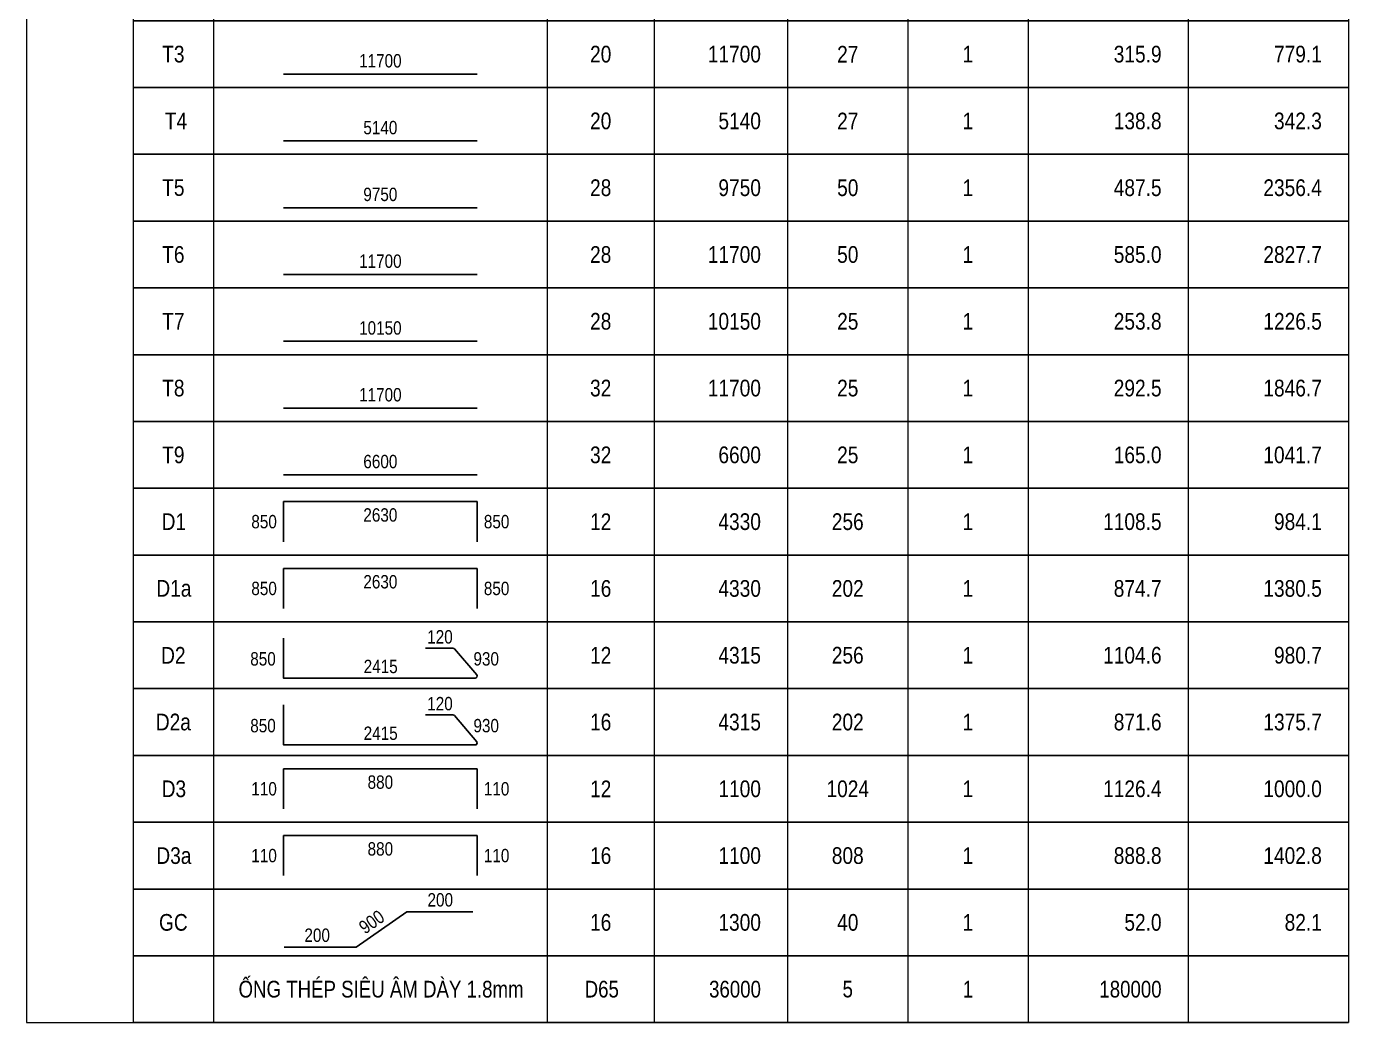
# Model space of a CAD drawing. Header units: millimetres. Extents: x -143483 to 1166745, y -1448440 to -1202244.
# Drawn here: x 504486 to 520986, y -1436407 to -1423979 of the extents above; entities that cross this region are included whole.
import ezdxf
from ezdxf.enums import TextEntityAlignment as Align

# ---------------------------------------------------------------- set-up
doc = ezdxf.new("R2010")
doc.units = ezdxf.units.MM
doc.header["$LTSCALE"] = 30
doc.layers.get('0').update_dxf_attribs({"lineweight": 9})
for name, color, linetype in [('ccu11-Text', 31, 'Continuous'), ('ccu11-Thep', 4, 'Continuous'), ('ccu12-Dai', 6, 'Continuous'), ('ccu12-Manh', 8, 'Continuous'), ('TEXT', 31, 'Continuous'), ('THEP', 4, 'Continuous')]:
    doc.layers.add(name, color=color, linetype=linetype)
doc.styles.add('Arial Narrow', font='ARIALN.TTF')
doc.styles.add('ccu11_simli', font='vnsimli.shx', dxfattribs={"width": 0.8})
doc.styles.add('ccu12-Arial', font='arial_0.ttf', dxfattribs={"width": 0.8})
doc.styles.add('ROMANS', font='arial_0.ttf', dxfattribs={"width": 0.8})

# ---------------------------------------------------------------- blocks, each defined once
blk = doc.blocks.new('TK_0')
at = {"layer": 'TEXT', "style": 'ROMANS', "width": 0.8}
for tag, p in [('SH', (600, -500)), ('DK', (7000, -500)), ('SL', (10700, -500)), ('SCK', (12500, -500))]:
    blk.add_attdef(tag, text='', height=250, dxfattribs=at).set_placement(p, align=Align.MIDDLE)
for tag, p in [('L', (9400, -500)), ('LA', (15400, -500)), ('KL', (17800, -500))]:
    blk.add_attdef(tag, text='', height=250, dxfattribs=at).set_placement(p, align=Align.MIDDLE_RIGHT)
blk = doc.blocks.new('*U4427')
at = {"layer": 'ccu12-Manh'}
blk.add_line((-7583, 0), (7583, 0), dxfattribs=at)
blk = doc.blocks.new('*U4428')
at = {"color": 0, "linetype": 'ByBlock', "lineweight": -2, "transparency": 16777216}
for p in [(0, 0), (0, -833), (0, -1667), (0, -2500), (0, -3333), (0, -4167), (0, -5000), (0, -5833), (0, -6667), (0, -7500), (0, -8333), (0, -9167), (0, -10000), (0, -10833), (0, -11667), (0, -12500), (0, -13333), (0, -14167), (0, -15000), (0, -15833), (0, -16667), (0, -17500), (0, -18333), (0, -19167), (0, -20000), (0, -20833), (0, -21667), (0, -22500), (0, -23333)]:
    blk.add_blockref('*U4427', p, dxfattribs=at)
blk = doc.blocks.new('TK_1')
at = {"layer": 'THEP'}
blk.add_lwpolyline([(2250, -800), (5150, -800)], dxfattribs=at)
at = {"layer": 'TEXT', "style": 'ROMANS', "width": 0.8}
for tag, p in [('SH', (600, -500)), ('DK', (7000, -500)), ('SL', (10700, -500)), ('SCK', (12500, -500))]:
    blk.add_attdef(tag, text='', height=250, dxfattribs=at).set_placement(p, align=Align.MIDDLE)
for tag, p in [('L', (9400, -500)), ('LA', (15400, -500)), ('KL', (17800, -500))]:
    blk.add_attdef(tag, text='', height=250, dxfattribs=at).set_placement(p, align=Align.MIDDLE_RIGHT)
blk.add_attdef('L1', text='', height=200, dxfattribs=at).set_placement((3700, -700), align=Align.CENTER)
blk = doc.blocks.new('TK_3')
at = {"layer": 'THEP'}
for p, q in [((2250, -200), (2250, -800)), ((5150, -200), (5150, -800))]:
    blk.add_line(p, q, dxfattribs=at)
blk.add_lwpolyline([(2250, -200), (5150, -200)], dxfattribs=at)
at = {"layer": 'TEXT', "style": 'ccu11_simli', "width": 0.8}
for tag, p in [('SH', (608, -500)), ('DK', (7000, -500)), ('SL', (10700, -500)), ('SCK', (12500, -500))]:
    blk.add_attdef(tag, text='', height=250, dxfattribs=at).set_placement(p, align=Align.MIDDLE)
blk.add_attdef('L2', text='', height=200, dxfattribs=at).set_placement((3700, -300), align=Align.TOP_CENTER)
for tag, height, p in [('L', 250, (9400, -500)), ('LA', 250, (15400, -500)), ('KL', 250, (17800, -500)), ('L1', 200, (2150, -500))]:
    blk.add_attdef(tag, text='', height=height, dxfattribs=at).set_placement(p, align=Align.MIDDLE_RIGHT)
blk.add_attdef('L3', text='', height=200, dxfattribs=at).set_placement((5250, -500), align=Align.MIDDLE_LEFT)

msp = doc.modelspace()

# ---------------------------------------------------------------- linework, layer by layer
for p, q in [((504485.63, -1412240.62), (504485.63, -1436407.28)), ((505818.97, -1412240.62), (505818.97, -1436407.28)), ((506818.97, -1412240.62), (506818.97, -1436407.28)), ((510985.63, -1412240.62), (510985.63, -1436407.28)), ((512318.97, -1412240.62), (512318.97, -1436407.28)), ((513985.63, -1412240.62), (513985.63, -1436407.28)), ((515485.63, -1412240.62), (515485.63, -1436407.28)), ((516985.63, -1412240.62), (516985.63, -1436407.28)), ((518985.63, -1412240.62), (518985.63, -1436407.28)), ((520985.63, -1412240.62), (520985.63, -1436407.28)), ((504485.63, -1436407.28), (505818.97, -1436407.28))]:
    msp.add_line(p, q)
at = {"layer": 'ccu11-Thep', "ltscale": 3000, "flags": 128}
for points in [[(509465.32, -1431736.08), (509808.85, -1431736.08, -0.21968107), (509827.87, -1431744.86), (510104.66, -1432069.62, -0.63977293), (510085.63, -1432110.84), (508902.3, -1432110.84), (507693.97, -1432110.84), (507693.97, -1431610.84)], [(509465.32, -1432569.41), (509808.85, -1432569.41, -0.21968107), (509827.87, -1432578.2), (510104.66, -1432902.96, -0.63977293), (510085.63, -1432944.17), (508902.3, -1432944.17), (507693.97, -1432944.17), (507693.97, -1432444.17)]]:
    msp.add_lwpolyline(points, format="xyb", dxfattribs=at)
msp.add_lwpolyline([(507701.06, -1435466.35), (508602.6, -1435466.35), (509233.75, -1435024.65), (510056.51, -1435024.65)], dxfattribs=at)

# ---------------------------------------------------------------- block references
msp.add_blockref('*U4428', (513402.3, -1413073.95))
at = {"ltscale": 0.2}
ref = msp.add_blockref('TK_0', (505818.97, -1431407.28), dxfattribs=dict(at, xscale=0.833333338333486, yscale=0.833333338333486, zscale=0.833333338333486))
ref.add_attrib('SH', 'D2', dxfattribs={"layer": 'TEXT', "color": 1, "ltscale": 0.2, "height": 208.333, "style": 'Arial Narrow'}).set_placement((506318.97, -1431823.95), align=Align.MIDDLE)
ref.add_attrib('DK', '12', dxfattribs={"layer": 'TEXT', "color": 1, "ltscale": 0.2, "height": 208.333, "style": 'Arial Narrow'}).set_placement((511652.3, -1431823.95), align=Align.MIDDLE)
ref.add_attrib('L', '4315', dxfattribs={"layer": 'TEXT', "ltscale": 0.2, "height": 208.333, "style": 'Arial Narrow'}).set_placement((513652.3, -1431823.95), align=Align.MIDDLE_RIGHT)
ref.add_attrib('SL', '256', dxfattribs={"layer": 'TEXT', "color": 1, "ltscale": 0.2, "height": 208.333, "style": 'Arial Narrow'}).set_placement((514735.63, -1431823.95), align=Align.MIDDLE)
ref.add_attrib('SCK', '1', dxfattribs={"layer": 'TEXT', "color": 1, "ltscale": 0.2, "height": 208.33, "style": 'Arial Narrow'}).set_placement((516235.63, -1431823.95), align=Align.MIDDLE)
ref.add_attrib('LA', '1104.6', dxfattribs={"layer": 'TEXT', "ltscale": 0.2, "height": 208.333, "style": 'Arial Narrow'}).set_placement((518652.3, -1431823.95), align=Align.MIDDLE_RIGHT)
ref.add_attrib('KL', '980.7', dxfattribs={"layer": 'TEXT', "ltscale": 0.2, "height": 208.333, "style": 'Arial Narrow'}).set_placement((520652.3, -1431823.95), align=Align.MIDDLE_RIGHT)
ref = msp.add_blockref('TK_0', (505818.97, -1432240.62), dxfattribs=dict(at, xscale=0.833333338333486, yscale=0.833333338333486, zscale=0.833333338333486))
ref.add_attrib('SH', 'D2a', dxfattribs={"layer": 'TEXT', "color": 1, "ltscale": 0.2, "height": 208.333, "style": 'Arial Narrow'}).set_placement((506318.97, -1432657.28), align=Align.MIDDLE)
ref.add_attrib('DK', '16', dxfattribs={"layer": 'TEXT', "color": 1, "ltscale": 0.2, "height": 208.333, "style": 'Arial Narrow'}).set_placement((511652.3, -1432657.28), align=Align.MIDDLE)
ref.add_attrib('L', '4315', dxfattribs={"layer": 'TEXT', "ltscale": 0.2, "height": 208.333, "style": 'Arial Narrow'}).set_placement((513652.3, -1432657.28), align=Align.MIDDLE_RIGHT)
ref.add_attrib('SL', '202', dxfattribs={"layer": 'TEXT', "color": 1, "ltscale": 0.2, "height": 208.333, "style": 'Arial Narrow'}).set_placement((514735.63, -1432657.28), align=Align.MIDDLE)
ref.add_attrib('SCK', '1', dxfattribs={"layer": 'TEXT', "color": 1, "ltscale": 0.2, "height": 208.33, "style": 'Arial Narrow'}).set_placement((516235.63, -1432657.28), align=Align.MIDDLE)
ref.add_attrib('LA', '871.6', dxfattribs={"layer": 'TEXT', "ltscale": 0.2, "height": 208.333, "style": 'Arial Narrow'}).set_placement((518652.3, -1432657.28), align=Align.MIDDLE_RIGHT)
ref.add_attrib('KL', '1375.7', dxfattribs={"layer": 'TEXT', "ltscale": 0.2, "height": 208.333, "style": 'Arial Narrow'}).set_placement((520652.3, -1432657.28), align=Align.MIDDLE_RIGHT)
ref = msp.add_blockref('TK_0', (505818.97, -1434740.62), dxfattribs=dict(at, xscale=0.833333338333486, yscale=0.833333338333486, zscale=0.833333338333486))
ref.add_attrib('SH', 'GC', dxfattribs={"layer": 'TEXT', "color": 1, "ltscale": 0.2, "height": 208.333, "style": 'Arial Narrow'}).set_placement((506318.97, -1435157.28), align=Align.MIDDLE)
ref.add_attrib('DK', '16', dxfattribs={"layer": 'TEXT', "color": 1, "ltscale": 0.2, "height": 208.333, "style": 'Arial Narrow'}).set_placement((511652.3, -1435157.28), align=Align.MIDDLE)
ref.add_attrib('L', '1300', dxfattribs={"layer": 'TEXT', "ltscale": 0.2, "height": 208.333, "style": 'Arial Narrow'}).set_placement((513652.3, -1435157.28), align=Align.MIDDLE_RIGHT)
ref.add_attrib('SL', '40', dxfattribs={"layer": 'TEXT', "color": 1, "ltscale": 0.2, "height": 208.333, "style": 'Arial Narrow'}).set_placement((514735.63, -1435157.28), align=Align.MIDDLE)
ref.add_attrib('SCK', '1', dxfattribs={"layer": 'TEXT', "color": 1, "ltscale": 0.2, "height": 208.33, "style": 'Arial Narrow'}).set_placement((516235.63, -1435157.28), align=Align.MIDDLE)
ref.add_attrib('LA', '52.0', dxfattribs={"layer": 'TEXT', "ltscale": 0.2, "height": 208.333, "style": 'Arial Narrow'}).set_placement((518652.3, -1435157.28), align=Align.MIDDLE_RIGHT)
ref.add_attrib('KL', '82.1', dxfattribs={"layer": 'TEXT', "ltscale": 0.2, "height": 208.333, "style": 'Arial Narrow'}).set_placement((520652.3, -1435157.28), align=Align.MIDDLE_RIGHT)
at = {"layer": 'ccu12-Dai', "ltscale": 10000}
ref = msp.add_blockref('TK_1', (505818.97, -1423907.28), dxfattribs=dict(at, xscale=0.833333338333486, yscale=0.833333338333486, zscale=0.833333338333486))
ref.add_attrib('SH', 'T3', dxfattribs={"layer": 'TEXT', "color": 1, "ltscale": 10000, "height": 208.333, "style": 'Arial Narrow'}).set_placement((506318.97, -1424323.95), align=Align.MIDDLE)
ref.add_attrib('DK', '20', dxfattribs={"layer": 'TEXT', "color": 1, "ltscale": 10000, "height": 208.333, "style": 'Arial Narrow'}).set_placement((511652.3, -1424323.95), align=Align.MIDDLE)
ref.add_attrib('L', '11700', dxfattribs={"layer": 'TEXT', "ltscale": 10000, "height": 208.333, "style": 'Arial Narrow'}).set_placement((513652.3, -1424323.95), align=Align.MIDDLE_RIGHT)
ref.add_attrib('SL', '27', dxfattribs={"layer": 'TEXT', "color": 1, "ltscale": 10000, "height": 208.333, "style": 'Arial Narrow'}).set_placement((514735.63, -1424323.95), align=Align.MIDDLE)
ref.add_attrib('SCK', '1', dxfattribs={"layer": 'TEXT', "color": 1, "ltscale": 10000, "height": 208.33, "style": 'Arial Narrow'}).set_placement((516235.63, -1424323.95), align=Align.MIDDLE)
ref.add_attrib('LA', '315.9', dxfattribs={"layer": 'TEXT', "ltscale": 10000, "height": 208.333, "style": 'Arial Narrow'}).set_placement((518652.3, -1424323.95), align=Align.MIDDLE_RIGHT)
ref.add_attrib('KL', '779.1', dxfattribs={"layer": 'TEXT', "ltscale": 10000, "height": 208.333, "style": 'Arial Narrow'}).set_placement((520652.3, -1424323.95), align=Align.MIDDLE_RIGHT)
ref.add_attrib('L1', '11700', dxfattribs={"layer": 'TEXT', "ltscale": 10000, "height": 166.667, "style": 'Arial Narrow'}).set_placement((508902.3, -1424490.62), align=Align.CENTER)
ref = msp.add_blockref('TK_1', (505818.97, -1424740.62), dxfattribs=dict(at, xscale=0.833333338333486, yscale=0.833333338333486, zscale=0.833333338333486))
ref.add_attrib('SH', ' T4', dxfattribs={"layer": 'TEXT', "color": 1, "ltscale": 10000, "height": 208.333, "style": 'Arial Narrow'}).set_placement((506318.97, -1425157.28), align=Align.MIDDLE)
ref.add_attrib('DK', '20', dxfattribs={"layer": 'TEXT', "color": 1, "ltscale": 10000, "height": 208.333, "style": 'Arial Narrow'}).set_placement((511652.3, -1425157.28), align=Align.MIDDLE)
ref.add_attrib('L', '5140', dxfattribs={"layer": 'TEXT', "ltscale": 10000, "height": 208.333, "style": 'Arial Narrow'}).set_placement((513652.3, -1425157.28), align=Align.MIDDLE_RIGHT)
ref.add_attrib('SL', '27', dxfattribs={"layer": 'TEXT', "color": 1, "ltscale": 10000, "height": 208.333, "style": 'Arial Narrow'}).set_placement((514735.63, -1425157.28), align=Align.MIDDLE)
ref.add_attrib('SCK', '1', dxfattribs={"layer": 'TEXT', "color": 1, "ltscale": 10000, "height": 208.33, "style": 'Arial Narrow'}).set_placement((516235.63, -1425157.28), align=Align.MIDDLE)
ref.add_attrib('LA', '138.8', dxfattribs={"layer": 'TEXT', "ltscale": 10000, "height": 208.333, "style": 'Arial Narrow'}).set_placement((518652.3, -1425157.28), align=Align.MIDDLE_RIGHT)
ref.add_attrib('KL', '342.3', dxfattribs={"layer": 'TEXT', "ltscale": 10000, "height": 208.333, "style": 'Arial Narrow'}).set_placement((520652.3, -1425157.28), align=Align.MIDDLE_RIGHT)
ref.add_attrib('L1', '5140', dxfattribs={"layer": 'TEXT', "ltscale": 10000, "height": 166.667, "style": 'Arial Narrow'}).set_placement((508902.3, -1425323.95), align=Align.CENTER)
ref = msp.add_blockref('TK_1', (505818.97, -1425573.95), dxfattribs=dict(at, xscale=0.833333338333486, yscale=0.833333338333486, zscale=0.833333338333486))
ref.add_attrib('SH', 'T5', dxfattribs={"layer": 'TEXT', "color": 1, "ltscale": 10000, "height": 208.333, "style": 'Arial Narrow'}).set_placement((506318.97, -1425990.62), align=Align.MIDDLE)
ref.add_attrib('DK', '28', dxfattribs={"layer": 'TEXT', "color": 1, "ltscale": 10000, "height": 208.333, "style": 'Arial Narrow'}).set_placement((511652.3, -1425990.62), align=Align.MIDDLE)
ref.add_attrib('L', '9750', dxfattribs={"layer": 'TEXT', "ltscale": 10000, "height": 208.333, "style": 'Arial Narrow'}).set_placement((513652.3, -1425990.62), align=Align.MIDDLE_RIGHT)
ref.add_attrib('SL', '50', dxfattribs={"layer": 'TEXT', "color": 1, "ltscale": 10000, "height": 208.333, "style": 'Arial Narrow'}).set_placement((514735.63, -1425990.62), align=Align.MIDDLE)
ref.add_attrib('SCK', '1', dxfattribs={"layer": 'TEXT', "color": 1, "ltscale": 10000, "height": 208.33, "style": 'Arial Narrow'}).set_placement((516235.63, -1425990.62), align=Align.MIDDLE)
ref.add_attrib('LA', '487.5', dxfattribs={"layer": 'TEXT', "ltscale": 10000, "height": 208.333, "style": 'Arial Narrow'}).set_placement((518652.3, -1425990.62), align=Align.MIDDLE_RIGHT)
ref.add_attrib('KL', '2356.4', dxfattribs={"layer": 'TEXT', "ltscale": 10000, "height": 208.333, "style": 'Arial Narrow'}).set_placement((520652.3, -1425990.62), align=Align.MIDDLE_RIGHT)
ref.add_attrib('L1', '9750', dxfattribs={"layer": 'TEXT', "ltscale": 10000, "height": 166.667, "style": 'Arial Narrow'}).set_placement((508902.3, -1426157.28), align=Align.CENTER)
ref = msp.add_blockref('TK_1', (505818.97, -1426407.28), dxfattribs=dict(at, xscale=0.833333338333486, yscale=0.833333338333486, zscale=0.833333338333486))
ref.add_attrib('SH', 'T6', dxfattribs={"layer": 'TEXT', "color": 1, "ltscale": 10000, "height": 208.333, "style": 'Arial Narrow'}).set_placement((506318.97, -1426823.95), align=Align.MIDDLE)
ref.add_attrib('DK', '28', dxfattribs={"layer": 'TEXT', "color": 1, "ltscale": 10000, "height": 208.333, "style": 'Arial Narrow'}).set_placement((511652.3, -1426823.95), align=Align.MIDDLE)
ref.add_attrib('L', '11700', dxfattribs={"layer": 'TEXT', "ltscale": 10000, "height": 208.333, "style": 'Arial Narrow'}).set_placement((513652.3, -1426823.95), align=Align.MIDDLE_RIGHT)
ref.add_attrib('SL', '50', dxfattribs={"layer": 'TEXT', "color": 1, "ltscale": 10000, "height": 208.333, "style": 'Arial Narrow'}).set_placement((514735.63, -1426823.95), align=Align.MIDDLE)
ref.add_attrib('SCK', '1', dxfattribs={"layer": 'TEXT', "color": 1, "ltscale": 10000, "height": 208.33, "style": 'Arial Narrow'}).set_placement((516235.63, -1426823.95), align=Align.MIDDLE)
ref.add_attrib('LA', '585.0', dxfattribs={"layer": 'TEXT', "ltscale": 10000, "height": 208.333, "style": 'Arial Narrow'}).set_placement((518652.3, -1426823.95), align=Align.MIDDLE_RIGHT)
ref.add_attrib('KL', '2827.7', dxfattribs={"layer": 'TEXT', "ltscale": 10000, "height": 208.333, "style": 'Arial Narrow'}).set_placement((520652.3, -1426823.95), align=Align.MIDDLE_RIGHT)
ref.add_attrib('L1', '11700', dxfattribs={"layer": 'TEXT', "ltscale": 10000, "height": 166.667, "style": 'Arial Narrow'}).set_placement((508902.3, -1426990.62), align=Align.CENTER)
ref = msp.add_blockref('TK_1', (505818.97, -1427240.62), dxfattribs=dict(at, xscale=0.833333338333486, yscale=0.833333338333486, zscale=0.833333338333486))
ref.add_attrib('SH', 'T7', dxfattribs={"layer": 'TEXT', "color": 1, "ltscale": 10000, "height": 208.333, "style": 'Arial Narrow'}).set_placement((506318.97, -1427657.28), align=Align.MIDDLE)
ref.add_attrib('DK', '28', dxfattribs={"layer": 'TEXT', "color": 1, "ltscale": 10000, "height": 208.333, "style": 'Arial Narrow'}).set_placement((511652.3, -1427657.28), align=Align.MIDDLE)
ref.add_attrib('L', '10150', dxfattribs={"layer": 'TEXT', "ltscale": 10000, "height": 208.333, "style": 'Arial Narrow'}).set_placement((513652.3, -1427657.28), align=Align.MIDDLE_RIGHT)
ref.add_attrib('SL', '25', dxfattribs={"layer": 'TEXT', "color": 1, "ltscale": 10000, "height": 208.333, "style": 'Arial Narrow'}).set_placement((514735.63, -1427657.28), align=Align.MIDDLE)
ref.add_attrib('SCK', '1', dxfattribs={"layer": 'TEXT', "color": 1, "ltscale": 10000, "height": 208.33, "style": 'Arial Narrow'}).set_placement((516235.63, -1427657.28), align=Align.MIDDLE)
ref.add_attrib('LA', '253.8', dxfattribs={"layer": 'TEXT', "ltscale": 10000, "height": 208.333, "style": 'Arial Narrow'}).set_placement((518652.3, -1427657.28), align=Align.MIDDLE_RIGHT)
ref.add_attrib('KL', '1226.5', dxfattribs={"layer": 'TEXT', "ltscale": 10000, "height": 208.333, "style": 'Arial Narrow'}).set_placement((520652.3, -1427657.28), align=Align.MIDDLE_RIGHT)
ref.add_attrib('L1', '10150', dxfattribs={"layer": 'TEXT', "ltscale": 10000, "height": 166.667, "style": 'Arial Narrow'}).set_placement((508902.3, -1427823.95), align=Align.CENTER)
ref = msp.add_blockref('TK_1', (505818.97, -1428073.95), dxfattribs=dict(at, xscale=0.833333338333486, yscale=0.833333338333486, zscale=0.833333338333486))
ref.add_attrib('SH', 'T8', dxfattribs={"layer": 'TEXT', "color": 1, "ltscale": 10000, "height": 208.333, "style": 'Arial Narrow'}).set_placement((506318.97, -1428490.62), align=Align.MIDDLE)
ref.add_attrib('DK', '32', dxfattribs={"layer": 'TEXT', "color": 1, "ltscale": 10000, "height": 208.333, "style": 'Arial Narrow'}).set_placement((511652.3, -1428490.62), align=Align.MIDDLE)
ref.add_attrib('L', '11700', dxfattribs={"layer": 'TEXT', "ltscale": 10000, "height": 208.333, "style": 'Arial Narrow'}).set_placement((513652.3, -1428490.62), align=Align.MIDDLE_RIGHT)
ref.add_attrib('SL', '25', dxfattribs={"layer": 'TEXT', "color": 1, "ltscale": 10000, "height": 208.333, "style": 'Arial Narrow'}).set_placement((514735.63, -1428490.62), align=Align.MIDDLE)
ref.add_attrib('SCK', '1', dxfattribs={"layer": 'TEXT', "color": 1, "ltscale": 10000, "height": 208.33, "style": 'Arial Narrow'}).set_placement((516235.63, -1428490.62), align=Align.MIDDLE)
ref.add_attrib('LA', '292.5', dxfattribs={"layer": 'TEXT', "ltscale": 10000, "height": 208.333, "style": 'Arial Narrow'}).set_placement((518652.3, -1428490.62), align=Align.MIDDLE_RIGHT)
ref.add_attrib('KL', '1846.7', dxfattribs={"layer": 'TEXT', "ltscale": 10000, "height": 208.333, "style": 'Arial Narrow'}).set_placement((520652.3, -1428490.62), align=Align.MIDDLE_RIGHT)
ref.add_attrib('L1', '11700', dxfattribs={"layer": 'TEXT', "ltscale": 10000, "height": 166.667, "style": 'Arial Narrow'}).set_placement((508902.3, -1428657.29), align=Align.CENTER)
ref = msp.add_blockref('TK_1', (505818.97, -1428907.29), dxfattribs=dict(at, xscale=0.833333338333486, yscale=0.833333338333486, zscale=0.833333338333486))
ref.add_attrib('SH', 'T9', dxfattribs={"layer": 'TEXT', "color": 1, "ltscale": 10000, "height": 208.333, "style": 'Arial Narrow'}).set_placement((506318.97, -1429323.95), align=Align.MIDDLE)
ref.add_attrib('DK', '32', dxfattribs={"layer": 'TEXT', "color": 1, "ltscale": 10000, "height": 208.333, "style": 'Arial Narrow'}).set_placement((511652.3, -1429323.95), align=Align.MIDDLE)
ref.add_attrib('L', '6600', dxfattribs={"layer": 'TEXT', "ltscale": 10000, "height": 208.333, "style": 'Arial Narrow'}).set_placement((513652.3, -1429323.95), align=Align.MIDDLE_RIGHT)
ref.add_attrib('SL', '25', dxfattribs={"layer": 'TEXT', "color": 1, "ltscale": 10000, "height": 208.333, "style": 'Arial Narrow'}).set_placement((514735.63, -1429323.95), align=Align.MIDDLE)
ref.add_attrib('SCK', '1', dxfattribs={"layer": 'TEXT', "color": 1, "ltscale": 10000, "height": 208.33, "style": 'Arial Narrow'}).set_placement((516235.63, -1429323.95), align=Align.MIDDLE)
ref.add_attrib('LA', '165.0', dxfattribs={"layer": 'TEXT', "ltscale": 10000, "height": 208.333, "style": 'Arial Narrow'}).set_placement((518652.3, -1429323.95), align=Align.MIDDLE_RIGHT)
ref.add_attrib('KL', '1041.7', dxfattribs={"layer": 'TEXT', "ltscale": 10000, "height": 208.333, "style": 'Arial Narrow'}).set_placement((520652.3, -1429323.95), align=Align.MIDDLE_RIGHT)
ref.add_attrib('L1', '6600', dxfattribs={"layer": 'TEXT', "ltscale": 10000, "height": 166.667, "style": 'Arial Narrow'}).set_placement((508902.3, -1429490.62), align=Align.CENTER)
ref = msp.add_blockref('TK_3', (505818.97, -1429740.62), dxfattribs=dict(at, xscale=0.833333338333486, yscale=0.833333338333486, zscale=0.833333338333486))
ref.add_attrib('SH', 'D1', dxfattribs={"layer": 'TEXT', "color": 1, "ltscale": 10000, "height": 208.333, "style": 'Arial Narrow'}).set_placement((506325.63, -1430157.28), align=Align.MIDDLE)
ref.add_attrib('DK', '12', dxfattribs={"layer": 'TEXT', "color": 1, "ltscale": 10000, "height": 208.333, "style": 'Arial Narrow'}).set_placement((511652.3, -1430157.28), align=Align.MIDDLE)
ref.add_attrib('L', '4330', dxfattribs={"layer": 'TEXT', "ltscale": 10000, "height": 208.333, "style": 'Arial Narrow'}).set_placement((513652.3, -1430157.28), align=Align.MIDDLE_RIGHT)
ref.add_attrib('SL', '256', dxfattribs={"layer": 'TEXT', "color": 1, "ltscale": 10000, "height": 208.333, "style": 'Arial Narrow'}).set_placement((514735.63, -1430157.28), align=Align.MIDDLE)
ref.add_attrib('SCK', '1', dxfattribs={"layer": 'TEXT', "color": 1, "ltscale": 10000, "height": 208.33, "style": 'Arial Narrow'}).set_placement((516235.63, -1430157.28), align=Align.MIDDLE)
ref.add_attrib('LA', '1108.5', dxfattribs={"layer": 'TEXT', "ltscale": 10000, "height": 208.333, "style": 'Arial Narrow'}).set_placement((518652.3, -1430157.28), align=Align.MIDDLE_RIGHT)
ref.add_attrib('KL', '984.1', dxfattribs={"layer": 'TEXT', "ltscale": 10000, "height": 208.333, "style": 'Arial Narrow'}).set_placement((520652.3, -1430157.28), align=Align.MIDDLE_RIGHT)
ref.add_attrib('L1', '850', dxfattribs={"layer": 'TEXT', "ltscale": 10000, "height": 166.667, "style": 'Arial Narrow'}).set_placement((507610.63, -1430157.28), align=Align.MIDDLE_RIGHT)
ref.add_attrib('L2', '2630', dxfattribs={"layer": 'TEXT', "ltscale": 10000, "height": 166.667, "style": 'Arial Narrow'}).set_placement((508902.3, -1429990.62), align=Align.TOP_CENTER)
ref.add_attrib('L3', '850', dxfattribs={"layer": 'TEXT', "ltscale": 10000, "height": 166.667, "style": 'Arial Narrow'}).set_placement((510193.97, -1430157.28), align=Align.MIDDLE_LEFT)
ref = msp.add_blockref('TK_3', (505818.97, -1430573.95), dxfattribs=dict(at, xscale=0.833333338333486, yscale=0.833333338333486, zscale=0.833333338333486))
ref.add_attrib('SH', 'D1a', dxfattribs={"layer": 'TEXT', "color": 1, "ltscale": 10000, "height": 208.333, "style": 'Arial Narrow'}).set_placement((506325.63, -1430990.62), align=Align.MIDDLE)
ref.add_attrib('DK', '16', dxfattribs={"layer": 'TEXT', "color": 1, "ltscale": 10000, "height": 208.333, "style": 'Arial Narrow'}).set_placement((511652.3, -1430990.62), align=Align.MIDDLE)
ref.add_attrib('L', '4330', dxfattribs={"layer": 'TEXT', "ltscale": 10000, "height": 208.333, "style": 'Arial Narrow'}).set_placement((513652.3, -1430990.62), align=Align.MIDDLE_RIGHT)
ref.add_attrib('SL', '202', dxfattribs={"layer": 'TEXT', "color": 1, "ltscale": 10000, "height": 208.333, "style": 'Arial Narrow'}).set_placement((514735.63, -1430990.62), align=Align.MIDDLE)
ref.add_attrib('SCK', '1', dxfattribs={"layer": 'TEXT', "color": 1, "ltscale": 10000, "height": 208.33, "style": 'Arial Narrow'}).set_placement((516235.63, -1430990.62), align=Align.MIDDLE)
ref.add_attrib('LA', '874.7', dxfattribs={"layer": 'TEXT', "ltscale": 10000, "height": 208.333, "style": 'Arial Narrow'}).set_placement((518652.3, -1430990.62), align=Align.MIDDLE_RIGHT)
ref.add_attrib('KL', '1380.5', dxfattribs={"layer": 'TEXT', "ltscale": 10000, "height": 208.333, "style": 'Arial Narrow'}).set_placement((520652.3, -1430990.62), align=Align.MIDDLE_RIGHT)
ref.add_attrib('L1', '850', dxfattribs={"layer": 'TEXT', "ltscale": 10000, "height": 166.667, "style": 'Arial Narrow'}).set_placement((507610.63, -1430990.62), align=Align.MIDDLE_RIGHT)
ref.add_attrib('L2', '2630', dxfattribs={"layer": 'TEXT', "ltscale": 10000, "height": 166.667, "style": 'Arial Narrow'}).set_placement((508902.3, -1430823.95), align=Align.TOP_CENTER)
ref.add_attrib('L3', '850', dxfattribs={"layer": 'TEXT', "ltscale": 10000, "height": 166.667, "style": 'Arial Narrow'}).set_placement((510193.97, -1430990.62), align=Align.MIDDLE_LEFT)
ref = msp.add_blockref('TK_3', (505818.97, -1433073.95), dxfattribs=dict(at, xscale=0.833333338333486, yscale=0.833333338333486, zscale=0.833333338333486))
ref.add_attrib('SH', 'D3', dxfattribs={"layer": 'TEXT', "color": 1, "ltscale": 10000, "height": 208.333, "style": 'Arial Narrow'}).set_placement((506325.63, -1433490.62), align=Align.MIDDLE)
ref.add_attrib('DK', '12', dxfattribs={"layer": 'TEXT', "color": 1, "ltscale": 10000, "height": 208.333, "style": 'Arial Narrow'}).set_placement((511652.3, -1433490.62), align=Align.MIDDLE)
ref.add_attrib('L', '1100', dxfattribs={"layer": 'TEXT', "ltscale": 10000, "height": 208.333, "style": 'Arial Narrow'}).set_placement((513652.3, -1433490.62), align=Align.MIDDLE_RIGHT)
ref.add_attrib('SL', '1024', dxfattribs={"layer": 'TEXT', "color": 1, "ltscale": 10000, "height": 208.333, "style": 'Arial Narrow'}).set_placement((514735.63, -1433490.62), align=Align.MIDDLE)
ref.add_attrib('SCK', '1', dxfattribs={"layer": 'TEXT', "color": 1, "ltscale": 10000, "height": 208.33, "style": 'Arial Narrow'}).set_placement((516235.63, -1433490.62), align=Align.MIDDLE)
ref.add_attrib('LA', '1126.4', dxfattribs={"layer": 'TEXT', "ltscale": 10000, "height": 208.333, "style": 'Arial Narrow'}).set_placement((518652.3, -1433490.62), align=Align.MIDDLE_RIGHT)
ref.add_attrib('KL', '1000.0', dxfattribs={"layer": 'TEXT', "ltscale": 10000, "height": 208.333, "style": 'Arial Narrow'}).set_placement((520652.3, -1433490.62), align=Align.MIDDLE_RIGHT)
ref.add_attrib('L1', '110', dxfattribs={"layer": 'TEXT', "ltscale": 10000, "height": 166.667, "style": 'Arial Narrow'}).set_placement((507610.63, -1433490.62), align=Align.MIDDLE_RIGHT)
ref.add_attrib('L2', '880', dxfattribs={"layer": 'TEXT', "ltscale": 10000, "height": 166.667, "style": 'Arial Narrow'}).set_placement((508902.3, -1433323.95), align=Align.TOP_CENTER)
ref.add_attrib('L3', '110', dxfattribs={"layer": 'TEXT', "ltscale": 10000, "height": 166.667, "style": 'Arial Narrow'}).set_placement((510193.97, -1433490.62), align=Align.MIDDLE_LEFT)
ref = msp.add_blockref('TK_3', (505818.97, -1433907.28), dxfattribs=dict(at, xscale=0.833333338333486, yscale=0.833333338333486, zscale=0.833333338333486))
ref.add_attrib('SH', 'D3a', dxfattribs={"layer": 'TEXT', "color": 1, "ltscale": 10000, "height": 208.333, "style": 'Arial Narrow'}).set_placement((506325.63, -1434323.95), align=Align.MIDDLE)
ref.add_attrib('DK', '16', dxfattribs={"layer": 'TEXT', "color": 1, "ltscale": 10000, "height": 208.333, "style": 'Arial Narrow'}).set_placement((511652.3, -1434323.95), align=Align.MIDDLE)
ref.add_attrib('L', '1100', dxfattribs={"layer": 'TEXT', "ltscale": 10000, "height": 208.333, "style": 'Arial Narrow'}).set_placement((513652.3, -1434323.95), align=Align.MIDDLE_RIGHT)
ref.add_attrib('SL', '808', dxfattribs={"layer": 'TEXT', "color": 1, "ltscale": 10000, "height": 208.333, "style": 'Arial Narrow'}).set_placement((514735.63, -1434323.95), align=Align.MIDDLE)
ref.add_attrib('SCK', '1', dxfattribs={"layer": 'TEXT', "color": 1, "ltscale": 10000, "height": 208.33, "style": 'Arial Narrow'}).set_placement((516235.63, -1434323.95), align=Align.MIDDLE)
ref.add_attrib('LA', '888.8', dxfattribs={"layer": 'TEXT', "ltscale": 10000, "height": 208.333, "style": 'Arial Narrow'}).set_placement((518652.3, -1434323.95), align=Align.MIDDLE_RIGHT)
ref.add_attrib('KL', '1402.8', dxfattribs={"layer": 'TEXT', "ltscale": 10000, "height": 208.333, "style": 'Arial Narrow'}).set_placement((520652.3, -1434323.95), align=Align.MIDDLE_RIGHT)
ref.add_attrib('L1', '110', dxfattribs={"layer": 'TEXT', "ltscale": 10000, "height": 166.667, "style": 'Arial Narrow'}).set_placement((507610.63, -1434323.95), align=Align.MIDDLE_RIGHT)
ref.add_attrib('L2', '880', dxfattribs={"layer": 'TEXT', "ltscale": 10000, "height": 166.667, "style": 'Arial Narrow'}).set_placement((508902.3, -1434157.28), align=Align.TOP_CENTER)
ref.add_attrib('L3', '110', dxfattribs={"layer": 'TEXT', "ltscale": 10000, "height": 166.667, "style": 'Arial Narrow'}).set_placement((510193.97, -1434323.95), align=Align.MIDDLE_LEFT)

# ---------------------------------------------------------------- texts
at = {"layer": 'ccu11-Text', "linetype": 'Continuous', "style": 'ccu12-Arial', "width": 0.8}
for s, height, p in [('ỐNG THÉP SIÊU ÂM DÀY 1.8mm', 208.3333, (508911.2, -1435990.62)), ('D65', 208.333, (511665.71, -1435990.62))]:
    msp.add_text(s, height=height, dxfattribs=at).set_placement(p, align=Align.MIDDLE_CENTER)
for s, p in [('36000', (513652.3, -1435990.62)), ('180000', (518652.3, -1435990.62))]:
    msp.add_text(s, height=208.333, dxfattribs=at).set_placement(p, align=Align.MIDDLE_RIGHT)
for s, p in [('5', (514735.63, -1435990.62)), ('1', (516235.63, -1435990.62))]:
    msp.add_text(s, height=208.33, dxfattribs=at).set_placement(p, align=Align.MIDDLE)
at = {"layer": 'TEXT', "style": 'Arial Narrow'}
for tag, p in [('120', (509487.13, -1431594.76)), ('850', (507278.69, -1431869.22)), ('930', (510064.17, -1431869.22)), ('2415', (508694.17, -1431964.17)), ('120', (509487.13, -1432428.1)), ('850', (507278.69, -1432702.55)), ('930', (510064.17, -1432702.55)), ('2415', (508694.17, -1432797.5)), ('200', (509490.86, -1434875.99)), ('200', (507954.78, -1435317.69))]:
    msp.add_attdef(tag, text='0', height=166.67, dxfattribs=at).set_placement(p, align=Align.MIDDLE_LEFT)
msp.add_attdef('900', text='0', height=166.67, rotation=34.98504, dxfattribs=at).set_placement((508663.06, -1435242.58), align=Align.MIDDLE_LEFT)

doc.saveas('drawing.dxf')
